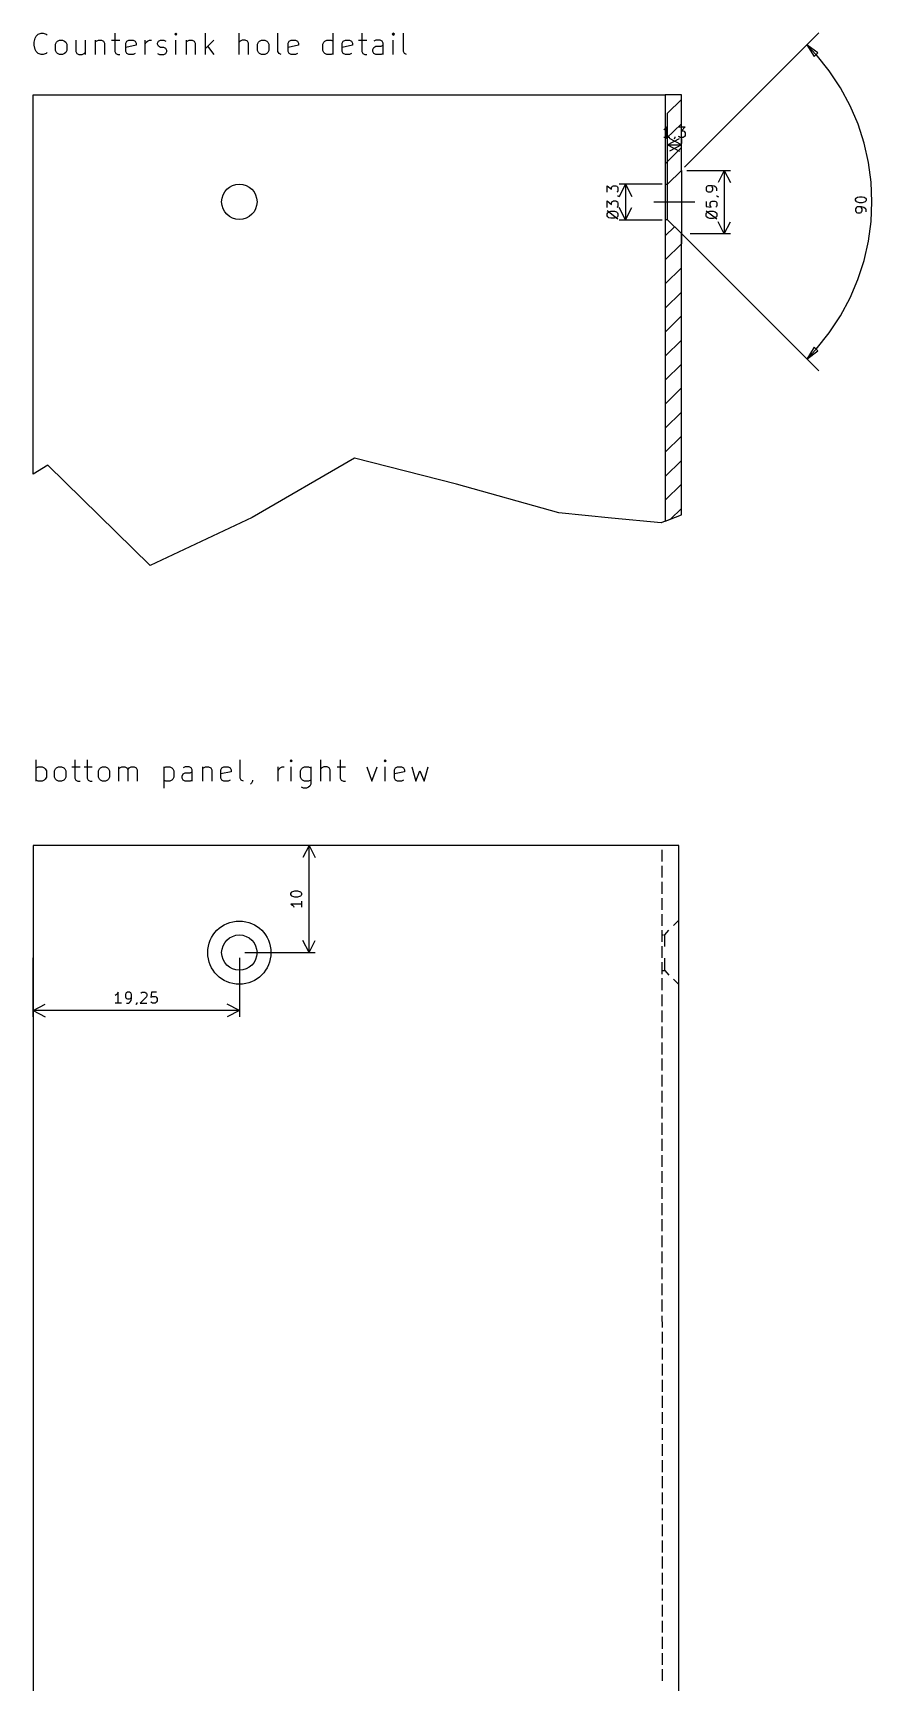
# Model space of a CAD drawing. Header units: millimetres. Extents: x 183 to 663, y -184 to 161.
# Drawn here: x 584.2 to 662.5, y -16.7 to 137.4 of the extents above; entities that cross this region are included whole.
import ezdxf

# ---------------------------------------------------------------- set-up
doc = ezdxf.new("R2010")
doc.units = ezdxf.units.MM
doc.layers.add('User.3', color=254, linetype='CONTINUOUS', true_color=0xb4dbd2)
doc.layers.add('User.4', color=57, linetype='CONTINUOUS', true_color=0x484848)

msp = doc.modelspace()

# ---------------------------------------------------------------- linework, layer by layer
at = {"layer": 'User.3', "linetype": 'CONTINUOUS'}
for p, q in [((584.534585, 137.079847), (584.725061, 137.270323)), ((584.725061, 137.270323), (585.010776, 137.365561)), ((585.010776, 137.365561), (585.201252, 137.365561)), ((585.201252, 137.365561), (585.486966, 137.270323)), ((585.486966, 137.270323), (585.582204, 137.175085)), ((591.867919, 137.365561), (591.867919, 135.651276)), ((597.582205, 137.365561), (597.486967, 137.270323)), ((597.486967, 137.270323), (597.582205, 137.175085)), ((597.677443, 137.270323), (597.582205, 137.365561)), ((597.582205, 137.365561), (597.582205, 137.175085)), ((597.582205, 137.175085), (597.677443, 137.270323)), ((600.34411, 135.365561), (600.34411, 137.365561)), ((603.486968, 135.365561), (603.486968, 137.365561)), ((607.106016, 135.651276), (607.106016, 137.365561)), ((612.248874, 135.365561), (612.248874, 137.365561)), ((614.915541, 137.365561), (614.915541, 135.651276)), ((617.867922, 137.365561), (617.772684, 137.270323)), ((617.772684, 137.270323), (617.867922, 137.175085)), ((617.96316, 137.270323), (617.867922, 137.365561)), ((617.867922, 137.365561), (617.867922, 137.175085)), ((617.867922, 137.175085), (617.96316, 137.270323)), ((618.820303, 135.651276), (618.820303, 137.365561)), ((645.034133, 124.829726), (657.57532, 137.370945)), ((584.344109, 136.508419), (584.439347, 136.889371)), ((584.344109, 136.222704), (584.344109, 136.508419)), ((584.439347, 135.841752), (584.344109, 136.222704)), ((584.439347, 136.889371), (584.534585, 137.079847)), ((584.534585, 135.651276), (584.439347, 135.841752)), ((584.725061, 135.4608), (584.534585, 135.651276)), ((586.344109, 136.317942), (586.439347, 136.508419)), ((586.344109, 135.746514), (586.344109, 136.317942)), ((586.439347, 135.556038), (586.344109, 135.746514)), ((586.439347, 136.508419), (586.534585, 136.603657)), ((586.534585, 136.603657), (586.725061, 136.698895)), ((586.725061, 136.698895), (587.010776, 136.698895)), ((587.010776, 136.698895), (587.201252, 136.603657)), ((587.201252, 136.603657), (587.29649, 136.508419)), ((587.29649, 136.508419), (587.391728, 136.317942)), ((587.391728, 135.746514), (587.29649, 135.556038)), ((587.391728, 136.317942), (587.391728, 135.746514)), ((588.248871, 136.698895), (588.248871, 135.651276)), ((588.248871, 135.651276), (588.344109, 135.4608)), ((589.106014, 136.698895), (589.106014, 135.365561)), ((590.058395, 136.698895), (590.058395, 135.365561)), ((590.058395, 136.508419), (590.153633, 136.603657)), ((590.153633, 136.603657), (590.344109, 136.698895)), ((590.344109, 136.698895), (590.629824, 136.698895)), ((590.629824, 136.698895), (590.8203, 136.603657)), ((590.8203, 136.603657), (590.915538, 136.41318)), ((590.915538, 136.41318), (590.915538, 135.365561)), ((591.582205, 136.698895), (592.344109, 136.698895)), ((591.867919, 135.651276), (591.963157, 135.4608)), ((592.915538, 136.41318), (593.010776, 136.603657)), ((592.915538, 135.651276), (592.915538, 136.41318)), ((593.867919, 136.222704), (592.915538, 136.032228)), ((593.010776, 135.4608), (592.915538, 135.651276)), ((593.010776, 136.603657), (593.201252, 136.698895)), ((593.201252, 136.698895), (593.582205, 136.698895)), ((593.582205, 136.698895), (593.772681, 136.603657)), ((593.772681, 136.603657), (593.867919, 136.41318)), ((593.867919, 136.41318), (593.867919, 136.222704)), ((594.725062, 135.365561), (594.725062, 136.698895)), ((594.725062, 136.317942), (594.8203, 136.508419)), ((594.8203, 136.508419), (594.915538, 136.603657)), ((594.915538, 136.603657), (595.106014, 136.698895)), ((595.106014, 136.698895), (595.296491, 136.698895)), ((595.867919, 136.41318), (595.963157, 136.603657)), ((595.867919, 136.317942), (595.867919, 136.41318)), ((595.963157, 136.127466), (595.867919, 136.317942)), ((595.963157, 136.603657), (596.153633, 136.698895)), ((596.153633, 136.032228), (595.963157, 136.127466)), ((596.153633, 136.698895), (596.439347, 136.698895)), ((596.439347, 136.032228), (596.153633, 136.032228)), ((596.439347, 136.698895), (596.629824, 136.603657)), ((596.629824, 135.93699), (596.439347, 136.032228)), ((596.725062, 135.746514), (596.629824, 135.93699)), ((596.629824, 135.4608), (596.725062, 135.651276)), ((596.725062, 135.651276), (596.725062, 135.746514)), ((597.582205, 135.365561), (597.582205, 136.698895)), ((598.534586, 136.698895), (598.534586, 135.365561)), ((598.534586, 136.508419), (598.629824, 136.603657)), ((598.629824, 136.603657), (598.8203, 136.698895)), ((598.8203, 136.698895), (599.106015, 136.698895)), ((599.106015, 136.698895), (599.296491, 136.603657)), ((599.296491, 136.603657), (599.391729, 136.41318)), ((599.391729, 136.41318), (599.391729, 135.365561)), ((601.106015, 136.698895), (600.34411, 135.93699)), ((600.534586, 136.127466), (601.106015, 135.365561)), ((603.582206, 136.603657), (603.486968, 136.508419)), ((603.772682, 136.698895), (603.582206, 136.603657)), ((604.058397, 136.698895), (603.772682, 136.698895)), ((604.248873, 136.603657), (604.058397, 136.698895)), ((604.344111, 136.41318), (604.248873, 136.603657)), ((604.344111, 135.365561), (604.344111, 136.41318)), ((605.201254, 136.317942), (605.296492, 136.508419)), ((605.201254, 135.746514), (605.201254, 136.317942)), ((605.296492, 135.556038), (605.201254, 135.746514)), ((605.296492, 136.508419), (605.39173, 136.603657)), ((605.39173, 136.603657), (605.582206, 136.698895)), ((605.582206, 136.698895), (605.867921, 136.698895)), ((605.867921, 136.698895), (606.058397, 136.603657)), ((606.058397, 136.603657), (606.153635, 136.508419)), ((606.153635, 136.508419), (606.248873, 136.317942)), ((606.248873, 135.746514), (606.153635, 135.556038)), ((606.248873, 136.317942), (606.248873, 135.746514)), ((607.201254, 135.4608), (607.106016, 135.651276)), ((608.058397, 136.41318), (608.153635, 136.603657)), ((608.058397, 135.651276), (608.058397, 136.41318)), ((609.010778, 136.222704), (608.058397, 136.032228)), ((608.153635, 135.4608), (608.058397, 135.651276)), ((608.153635, 136.603657), (608.344111, 136.698895)), ((608.344111, 136.698895), (608.725064, 136.698895)), ((608.725064, 136.698895), (608.91554, 136.603657)), ((608.91554, 136.603657), (609.010778, 136.41318)), ((609.010778, 136.41318), (609.010778, 136.222704)), ((611.296493, 136.317942), (611.391731, 136.508419)), ((611.296493, 135.746514), (611.296493, 136.317942)), ((611.391731, 135.556038), (611.296493, 135.746514)), ((611.391731, 136.508419), (611.486969, 136.603657)), ((611.486969, 136.603657), (611.677445, 136.698895)), ((611.677445, 136.698895), (612.058398, 136.698895)), ((612.058398, 136.698895), (612.248874, 136.603657)), ((613.106017, 136.41318), (613.201255, 136.603657)), ((613.106017, 135.651276), (613.106017, 136.41318)), ((614.058398, 136.222704), (613.106017, 136.032228)), ((613.201255, 135.4608), (613.106017, 135.651276)), ((613.201255, 136.603657), (613.391731, 136.698895)), ((613.391731, 136.698895), (613.772684, 136.698895)), ((613.772684, 136.698895), (613.96316, 136.603657)), ((613.96316, 136.603657), (614.058398, 136.41318)), ((614.058398, 136.41318), (614.058398, 136.222704)), ((614.629827, 136.698895), (615.391731, 136.698895)), ((614.915541, 135.651276), (615.010779, 135.4608)), ((615.96316, 135.841752), (616.058398, 136.032228)), ((615.96316, 135.651276), (615.96316, 135.841752)), ((616.058398, 135.4608), (615.96316, 135.651276)), ((616.248874, 136.698895), (616.058398, 136.603657)), ((616.058398, 136.032228), (616.248874, 136.127466)), ((616.629827, 136.698895), (616.248874, 136.698895)), ((616.248874, 136.127466), (616.725065, 136.127466)), ((616.820303, 136.603657), (616.629827, 136.698895)), ((616.725065, 136.127466), (616.915541, 136.222704)), ((616.915541, 136.41318), (616.820303, 136.603657)), ((616.915541, 135.365561), (616.915541, 136.41318)), ((617.867922, 135.365561), (617.867922, 136.698895)), ((618.915541, 135.4608), (618.820303, 135.651276)), ((656.464108, 136.259699), (657.130821, 135.180201)), ((657.321338, 135.338956), (656.464108, 136.259699)), ((657.480106, 135.529449), (656.464108, 136.259699)), ((585.010776, 135.365561), (584.725061, 135.4608)), ((585.201252, 135.365561), (585.010776, 135.365561)), ((585.486966, 135.4608), (585.201252, 135.365561)), ((585.582204, 135.556038), (585.486966, 135.4608)), ((586.534585, 135.4608), (586.439347, 135.556038)), ((586.725061, 135.365561), (586.534585, 135.4608)), ((587.010776, 135.365561), (586.725061, 135.365561)), ((587.201252, 135.4608), (587.010776, 135.365561)), ((587.29649, 135.556038), (587.201252, 135.4608)), ((588.344109, 135.4608), (588.534585, 135.365561)), ((588.534585, 135.365561), (588.8203, 135.365561)), ((588.8203, 135.365561), (589.010776, 135.4608)), ((589.010776, 135.4608), (589.106014, 135.556038)), ((591.963157, 135.4608), (592.153633, 135.365561)), ((592.153633, 135.365561), (592.344109, 135.365561)), ((593.201252, 135.365561), (593.010776, 135.4608)), ((593.582205, 135.365561), (593.201252, 135.365561)), ((593.772681, 135.4608), (593.582205, 135.365561)), ((595.867919, 135.4608), (596.058395, 135.365561)), ((596.058395, 135.365561), (596.439347, 135.365561)), ((596.439347, 135.365561), (596.629824, 135.4608)), ((605.39173, 135.4608), (605.296492, 135.556038)), ((605.582206, 135.365561), (605.39173, 135.4608)), ((605.867921, 135.365561), (605.582206, 135.365561)), ((606.058397, 135.4608), (605.867921, 135.365561)), ((606.153635, 135.556038), (606.058397, 135.4608)), ((607.39173, 135.365561), (607.201254, 135.4608)), ((608.344111, 135.365561), (608.153635, 135.4608)), ((608.725064, 135.365561), (608.344111, 135.365561)), ((608.91554, 135.4608), (608.725064, 135.365561)), ((611.486969, 135.4608), (611.391731, 135.556038)), ((611.677445, 135.365561), (611.486969, 135.4608)), ((612.058398, 135.365561), (611.677445, 135.365561)), ((612.248874, 135.4608), (612.058398, 135.365561)), ((613.391731, 135.365561), (613.201255, 135.4608)), ((613.772684, 135.365561), (613.391731, 135.365561)), ((613.96316, 135.4608), (613.772684, 135.365561)), ((615.010779, 135.4608), (615.201255, 135.365561)), ((615.201255, 135.365561), (615.391731, 135.365561)), ((616.248874, 135.365561), (616.058398, 135.4608)), ((616.725065, 135.365561), (616.248874, 135.365561)), ((616.915541, 135.4608), (616.725065, 135.365561)), ((619.106017, 135.365561), (618.915541, 135.4608)), ((657.130821, 135.180201), (657.480106, 135.529449)), ((657.311677, 135.364674), (657.321338, 135.338956)), ((658.534634, 133.847487), (657.311677, 135.364674)), ((659.594487, 132.249136), (658.534634, 133.847487)), ((584.25, 131.592456), (638.23963, 131.592456)), ((584.25, 96.190703), (584.25, 131.592456)), ((638.23963, 131.592456), (643.224387, 131.592456)), ((643.225485, 131.59237), (643.225485, 123.24212)), ((644.749451, 131.59237), (643.225485, 131.59237)), ((643.446636, 129.873338), (644.748348, 131.147964)), ((644.749451, 124.543872), (644.749451, 131.59237)), ((660.49124, 130.581218), (659.594487, 132.249136)), ((643.446636, 123.242229), (643.446636, 129.873338)), ((661.224893, 128.855332), (660.49124, 130.581218)), ((643.19273, 128.382302), (643.097492, 128.334683)), ((643.287968, 128.47754), (643.19273, 128.382302)), ((643.383206, 128.620397), (643.287968, 128.47754)), ((643.333939, 127.508746), (644.748348, 128.893713)), ((643.383206, 127.620397), (643.383206, 128.620397)), ((644.478444, 128.620397), (645.097491, 128.620397)), ((644.748348, 124.95672), (644.748348, 128.893713)), ((645.097491, 128.620397), (644.764158, 128.239445)), ((644.764158, 128.239445), (644.907015, 128.239445)), ((644.907015, 128.239445), (645.002253, 128.191826)), ((645.002253, 128.191826), (645.049872, 128.144207)), ((645.049872, 128.144207), (645.097491, 128.048969)), ((645.097491, 128.048969), (645.097491, 127.810874)), ((661.795448, 127.083077), (661.224893, 128.855332)), ((643.66892, 127.620397), (643.097492, 127.620397)), ((643.225485, 125.147119), (644.749451, 126.671122)), ((643.446636, 126.925217), (644.57314, 127.511638)), ((643.446636, 127.057784), (643.446636, 127.511637)), ((643.446636, 126.925217), (644.748348, 126.925217)), ((643.446636, 126.925217), (644.57314, 126.338796)), ((644.748348, 126.925217), (643.621844, 127.511638)), ((644.748348, 126.925217), (643.621844, 126.338796)), ((644.097492, 127.525159), (644.049873, 127.47754)), ((644.145111, 127.620397), (644.097492, 127.525159)), ((644.145111, 127.668017), (644.145111, 127.620397)), ((644.526063, 127.668017), (644.478444, 127.715636)), ((644.621301, 127.620397), (644.526063, 127.668017)), ((644.907015, 127.620397), (644.621301, 127.620397)), ((644.748348, 127.511637), (644.748348, 127.057784)), ((645.002253, 127.668017), (644.907015, 127.620397)), ((645.049872, 127.715636), (645.002253, 127.668017)), ((645.097491, 127.810874), (645.049872, 127.715636)), ((662.202908, 125.276051), (661.795448, 127.083077)), ((662.447273, 123.445852), (662.202908, 125.276051)), ((643.447736, 123.24212), (644.749451, 124.543872)), ((644.748348, 124.543978), (644.748348, 117.685991)), ((645.248348, 124.543978), (649.33642, 124.543978)), ((648.75, 124.543978), (648.163579, 123.417474)), ((648.75, 124.543978), (648.75, 118.625)), ((648.75, 124.543978), (649.336421, 123.417474)), ((662.528546, 121.60408), (662.447273, 123.445852)), ((637.829819, 122.495937), (637.829819, 123.114984)), ((637.829819, 123.114984), (638.210771, 122.781651)), ((638.210771, 122.924508), (638.25839, 123.019746)), ((638.210771, 122.781651), (638.210771, 122.924508)), ((638.25839, 123.019746), (638.306009, 123.067365)), ((638.306009, 123.067365), (638.401247, 123.114984)), ((638.401247, 123.114984), (638.639342, 123.114984)), ((638.639342, 123.114984), (638.73458, 123.067365)), ((638.73458, 123.067365), (638.7822, 123.019746)), ((638.7822, 122.543556), (638.73458, 122.495937)), ((638.7822, 123.019746), (638.829819, 122.924508)), ((638.829819, 122.638794), (638.7822, 122.543556)), ((638.7822, 122.162604), (638.829819, 122.162604)), ((638.829819, 122.924508), (638.829819, 122.638794)), ((638.829819, 122.162604), (638.925057, 122.114985)), ((638.925057, 122.114985), (638.972676, 122.067366)), ((639.525, 123.24212), (638.938579, 122.115616)), ((642.947736, 123.24212), (638.93858, 123.24212)), ((639.525, 123.24212), (639.525, 119.940231)), ((639.525, 123.24212), (640.111421, 122.115616)), ((643.224387, 123.242229), (643.224387, 119.940231)), ((643.224387, 123.242229), (643.225485, 123.24212)), ((643.225485, 123.24212), (643.446636, 123.24212)), ((643.446636, 119.940231), (643.446636, 123.24212)), ((647.102438, 123.01306), (647.054819, 122.917822)), ((647.054819, 122.917822), (647.054819, 122.727346)), ((647.054819, 122.727346), (647.102438, 122.632108)), ((647.150057, 123.060679), (647.102438, 123.01306)), ((647.102438, 122.632108), (647.150057, 122.584489)), ((647.245295, 123.108298), (647.150057, 123.060679)), ((647.150057, 122.584489), (647.245295, 122.53687)), ((647.626247, 123.108298), (647.245295, 123.108298)), ((647.245295, 122.53687), (647.48339, 122.53687)), ((647.578628, 123.060679), (647.48339, 123.108298)), ((647.48339, 122.53687), (647.578628, 122.584489)), ((647.626247, 123.01306), (647.578628, 123.060679)), ((647.578628, 122.584489), (647.626247, 122.632108)), ((647.816723, 123.060679), (647.626247, 123.108298)), ((647.673866, 122.917822), (647.626247, 123.01306)), ((647.626247, 122.632108), (647.673866, 122.727346)), ((647.673866, 122.727346), (647.673866, 122.917822)), ((647.95958, 122.965441), (647.816723, 123.060679)), ((648.0072, 122.917822), (647.95958, 122.965441)), ((648.054819, 122.822584), (648.0072, 122.917822)), ((648.0072, 122.155918), (648.054819, 122.155918)), ((648.054819, 122.632108), (648.054819, 122.822584)), ((648.054819, 122.155918), (648.150057, 122.108299)), ((648.150057, 122.108299), (648.197676, 122.06068)), ((660.994819, 121.849874), (661.042438, 121.945112)), ((660.994819, 121.754636), (660.994819, 121.849874)), ((661.042438, 121.659398), (660.994819, 121.754636)), ((661.042438, 121.945112), (661.090057, 121.992731)), ((661.090057, 121.992731), (661.185295, 122.04035)), ((661.185295, 122.04035), (661.375771, 122.087969)), ((661.375771, 122.087969), (661.613866, 122.087969)), ((661.613866, 122.087969), (661.804342, 122.04035)), ((661.804342, 122.04035), (661.89958, 121.992731)), ((661.89958, 121.992731), (661.9472, 121.945112)), ((661.9472, 121.945112), (661.994819, 121.849874)), ((661.994819, 121.754636), (661.9472, 121.659398)), ((661.994819, 121.849874), (661.994819, 121.754636)), ((637.829819, 121.067366), (637.829819, 121.686413)), ((637.829819, 121.686413), (638.210771, 121.35308)), ((637.829819, 120.781651), (638.829819, 120.019747)), ((637.829819, 120.495937), (637.877438, 120.591175)), ((637.829819, 120.305461), (637.829819, 120.495937)), ((637.877438, 120.210223), (637.829819, 120.305461)), ((637.877438, 120.591175), (637.972676, 120.686413)), ((637.972676, 120.114985), (637.877438, 120.210223)), ((637.972676, 120.686413), (638.163152, 120.734032)), ((638.163152, 120.734032), (638.496485, 120.734032)), ((638.210771, 121.495937), (638.25839, 121.591175)), ((638.210771, 121.35308), (638.210771, 121.495937)), ((638.25839, 121.591175), (638.306009, 121.638794)), ((638.306009, 121.638794), (638.401247, 121.686413)), ((638.401247, 121.686413), (638.639342, 121.686413)), ((638.496485, 120.734032), (638.686961, 120.686413)), ((638.639342, 121.686413), (638.73458, 121.638794)), ((638.686961, 120.686413), (638.7822, 120.591175)), ((638.7822, 120.210223), (638.686961, 120.114985)), ((638.73458, 121.638794), (638.7822, 121.591175)), ((638.7822, 121.114985), (638.73458, 121.067366)), ((638.7822, 121.591175), (638.829819, 121.495937)), ((638.829819, 121.210223), (638.7822, 121.114985)), ((638.7822, 120.591175), (638.829819, 120.495937)), ((638.829819, 120.305461), (638.7822, 120.210223)), ((638.829819, 121.495937), (638.829819, 121.210223)), ((638.829819, 120.495937), (638.829819, 120.305461)), ((639.525, 119.940231), (638.938579, 121.066735)), ((639.525, 119.940231), (640.111421, 121.066735)), ((642.177735, 121.591122), (643.447736, 121.591122)), ((643.447736, 121.591122), (644.749451, 121.591122)), ((644.749451, 121.591122), (645.98772, 121.591122)), ((647.054819, 121.632108), (647.054819, 121.155918)), ((647.054819, 121.155918), (647.531009, 121.108299)), ((647.054819, 120.774965), (648.054819, 120.013061)), ((647.054819, 120.489251), (647.102438, 120.584489)), ((647.054819, 120.298775), (647.054819, 120.489251)), ((647.102438, 120.203537), (647.054819, 120.298775)), ((647.102438, 120.584489), (647.197676, 120.679727)), ((647.197676, 120.108299), (647.102438, 120.203537)), ((647.197676, 120.679727), (647.388152, 120.727346)), ((647.388152, 120.727346), (647.721485, 120.727346)), ((647.435771, 121.489251), (647.48339, 121.584489)), ((647.435771, 121.251156), (647.435771, 121.489251)), ((647.48339, 121.155918), (647.435771, 121.251156)), ((647.48339, 121.584489), (647.531009, 121.632108)), ((647.531009, 121.108299), (647.48339, 121.155918)), ((647.531009, 121.632108), (647.626247, 121.679727)), ((647.626247, 121.679727), (647.864342, 121.679727)), ((647.721485, 120.727346), (647.911961, 120.679727)), ((647.864342, 121.679727), (647.95958, 121.632108)), ((647.911961, 120.679727), (648.0072, 120.584489)), ((648.0072, 120.203537), (647.911961, 120.108299)), ((647.95958, 121.632108), (648.0072, 121.584489)), ((648.0072, 121.155918), (647.95958, 121.108299)), ((648.0072, 121.584489), (648.054819, 121.489251)), ((648.054819, 121.251156), (648.0072, 121.155918)), ((648.0072, 120.584489), (648.054819, 120.489251)), ((648.054819, 120.298775), (648.0072, 120.203537)), ((648.054819, 121.489251), (648.054819, 121.251156)), ((648.054819, 120.489251), (648.054819, 120.298775)), ((661.042438, 121.04035), (660.994819, 120.945112)), ((660.994819, 120.945112), (660.994819, 120.754636)), ((660.994819, 120.754636), (661.042438, 120.659398)), ((661.090057, 121.611779), (661.042438, 121.659398)), ((661.090057, 121.087969), (661.042438, 121.04035)), ((661.042438, 120.659398), (661.090057, 120.611779)), ((661.185295, 121.56416), (661.090057, 121.611779)), ((661.185295, 121.135588), (661.090057, 121.087969)), ((661.090057, 120.611779), (661.185295, 120.56416)), ((661.375771, 121.516541), (661.185295, 121.56416)), ((661.566247, 121.135588), (661.185295, 121.135588)), ((661.185295, 120.56416), (661.42339, 120.56416)), ((661.613866, 121.516541), (661.375771, 121.516541)), ((661.518628, 121.087969), (661.42339, 121.135588)), ((661.42339, 120.56416), (661.518628, 120.611779)), ((661.566247, 121.04035), (661.518628, 121.087969)), ((661.518628, 120.611779), (661.566247, 120.659398)), ((661.756723, 121.087969), (661.566247, 121.135588)), ((661.613866, 120.945112), (661.566247, 121.04035)), ((661.566247, 120.659398), (661.613866, 120.754636)), ((661.804342, 121.56416), (661.613866, 121.516541)), ((661.613866, 120.754636), (661.613866, 120.945112)), ((661.89958, 120.992731), (661.756723, 121.087969)), ((661.89958, 121.611779), (661.804342, 121.56416)), ((661.9472, 121.659398), (661.89958, 121.611779)), ((661.9472, 120.945112), (661.89958, 120.992731)), ((661.994819, 120.849874), (661.9472, 120.945112)), ((661.994819, 120.659398), (661.994819, 120.849874)), ((662.446728, 119.762331), (662.528546, 121.60408)), ((638.163152, 120.067366), (637.972676, 120.114985)), ((638.496485, 120.067366), (638.163152, 120.067366)), ((638.686961, 120.114985), (638.496485, 120.067366)), ((638.93858, 119.940231), (642.946636, 119.940231)), ((643.224387, 119.940231), (643.224387, 91.778049)), ((643.446636, 119.940231), (643.224387, 119.940231)), ((643.224387, 118.416243), (644.113385, 119.273488)), ((643.446636, 119.940231), (644.113385, 119.273488)), ((644.748348, 118.638484), (643.446636, 119.940231)), ((644.748348, 92.381294), (644.748348, 118.638484)), ((644.748385, 118.638484), (657.57532, 105.811516)), ((647.388152, 120.06068), (647.197676, 120.108299)), ((647.721485, 120.06068), (647.388152, 120.06068)), ((647.911961, 120.108299), (647.721485, 120.06068)), ((648.75, 118.625), (648.163579, 119.751504)), ((648.75, 118.625), (649.336421, 119.751504)), ((662.201821, 117.932204), (662.446728, 119.762331)), ((643.224387, 116.193741), (644.748348, 117.685991)), ((649.33642, 118.625), (645.55, 118.625)), ((661.793826, 116.125299), (662.201821, 117.932204)), ((661.222746, 114.353213), (661.793826, 116.125299)), ((643.224387, 113.939501), (644.748348, 115.431741)), ((660.488582, 112.627545), (661.222746, 114.353213)), ((643.224387, 111.685251), (644.748348, 113.177501)), ((659.591335, 110.959892), (660.488582, 112.627545)), ((643.224387, 109.431011), (644.748348, 110.955001)), ((658.531008, 109.361854), (659.591335, 110.959892)), ((643.224387, 107.208511), (644.748348, 108.700761)), ((657.130821, 108.034007), (656.464108, 106.922762)), ((657.480106, 107.684762), (657.130821, 108.034007)), ((657.307603, 107.845029), (658.531008, 109.361854)), ((643.224387, 104.954271), (644.748348, 106.446511)), ((657.321338, 107.843515), (656.464108, 106.922762)), ((656.464108, 106.922762), (657.480106, 107.684762)), ((657.321338, 107.843515), (657.307603, 107.845029)), ((643.224387, 102.700021), (644.748348, 104.224019)), ((643.224387, 100.477529), (644.748348, 101.969771)), ((643.224387, 98.223281), (644.748348, 99.715531)), ((614.236683, 97.683532), (604.711704, 92.127294)), ((623.761662, 95.238789), (614.236683, 97.683532)), ((643.224387, 95.969041), (644.748348, 97.461281)), ((585.630413, 97.01638), (584.249522, 96.190159)), ((595.186725, 87.650552), (585.630413, 97.01638)), ((633.318374, 92.571797), (623.761662, 95.238789)), ((643.224387, 93.746539), (644.748348, 95.238789)), ((638.23963, 92.063796), (633.318374, 92.571797)), ((643.732351, 91.96855), (644.748348, 92.984539)), ((604.711704, 92.127294), (595.186725, 87.650552)), ((642.843353, 91.619294), (638.23963, 92.063796)), ((643.224387, 91.778049), (642.843353, 91.619294)), ((643.224387, 91.778049), (644.748348, 92.381294)), ((643.224387, 91.778049), (643.732351, 91.96855)), ((584.539347, 67.515561), (584.539347, 69.515561)), ((588.158395, 69.515561), (588.158395, 67.801276)), ((589.301252, 69.515561), (589.301252, 67.801276)), ((603.586968, 67.801276), (603.586968, 69.515561)), ((608.348873, 69.515561), (608.253635, 69.420323)), ((608.253635, 69.420323), (608.348873, 69.325085)), ((608.444111, 69.420323), (608.348873, 69.515561)), ((608.348873, 69.515561), (608.348873, 69.325085)), ((608.348873, 69.325085), (608.444111, 69.420323)), ((611.110778, 67.515561), (611.110778, 69.515561)), ((612.920302, 69.515561), (612.920302, 67.801276)), ((617.110779, 69.515561), (617.015541, 69.420323)), ((617.015541, 69.420323), (617.110779, 69.325085)), ((617.206017, 69.420323), (617.110779, 69.515561)), ((617.110779, 69.515561), (617.110779, 69.325085)), ((617.110779, 69.325085), (617.206017, 69.420323)), ((584.539347, 68.753657), (584.729823, 68.848895)), ((584.729823, 68.848895), (585.110776, 68.848895)), ((585.110776, 68.848895), (585.301252, 68.753657)), ((585.301252, 68.753657), (585.39649, 68.658419)), ((585.39649, 68.658419), (585.491728, 68.467942)), ((585.491728, 67.896514), (585.39649, 67.706038)), ((585.491728, 68.467942), (585.491728, 67.896514)), ((586.253633, 68.467942), (586.348871, 68.658419)), ((586.253633, 67.896514), (586.253633, 68.467942)), ((586.348871, 67.706038), (586.253633, 67.896514)), ((586.348871, 68.658419), (586.444109, 68.753657)), ((586.444109, 68.753657), (586.634585, 68.848895)), ((586.634585, 68.848895), (586.9203, 68.848895)), ((586.9203, 68.848895), (587.110776, 68.753657)), ((587.110776, 68.753657), (587.206014, 68.658419)), ((587.206014, 68.658419), (587.301252, 68.467942)), ((587.301252, 67.896514), (587.206014, 67.706038)), ((587.301252, 68.467942), (587.301252, 67.896514)), ((587.872681, 68.848895), (588.634585, 68.848895)), ((588.158395, 67.801276), (588.253633, 67.6108)), ((589.015538, 68.848895), (589.777442, 68.848895)), ((589.301252, 67.801276), (589.39649, 67.6108)), ((590.348871, 68.467942), (590.444109, 68.658419)), ((590.348871, 67.896514), (590.348871, 68.467942)), ((590.444109, 67.706038), (590.348871, 67.896514)), ((590.444109, 68.658419), (590.539347, 68.753657)), ((590.539347, 68.753657), (590.729823, 68.848895)), ((590.729823, 68.848895), (591.015538, 68.848895)), ((591.015538, 68.848895), (591.206014, 68.753657)), ((591.206014, 68.753657), (591.301252, 68.658419)), ((591.301252, 68.658419), (591.39649, 68.467942)), ((591.39649, 67.896514), (591.301252, 67.706038)), ((591.39649, 68.467942), (591.39649, 67.896514)), ((592.253633, 67.515561), (592.253633, 68.848895)), ((592.253633, 68.658419), (592.348871, 68.753657)), ((592.348871, 68.753657), (592.539347, 68.848895)), ((592.539347, 68.848895), (592.825062, 68.848895)), ((592.825062, 68.848895), (593.015538, 68.753657)), ((593.015538, 68.753657), (593.110776, 68.56318)), ((593.110776, 68.56318), (593.206014, 68.753657)), ((593.110776, 68.56318), (593.110776, 67.515561)), ((593.206014, 68.753657), (593.39649, 68.848895)), ((593.39649, 68.848895), (593.682204, 68.848895)), ((593.682204, 68.848895), (593.872681, 68.753657)), ((593.872681, 68.753657), (593.967919, 68.56318)), ((593.967919, 68.56318), (593.967919, 67.515561)), ((596.44411, 68.848895), (596.44411, 66.848895)), ((596.44411, 68.753657), (596.634586, 68.848895)), ((596.634586, 68.848895), (597.015539, 68.848895)), ((597.015539, 68.848895), (597.206015, 68.753657)), ((597.206015, 68.753657), (597.301253, 68.658419)), ((597.301253, 68.658419), (597.396491, 68.467942)), ((597.396491, 67.896514), (597.301253, 67.706038)), ((597.396491, 68.467942), (597.396491, 67.896514)), ((598.158396, 67.991752), (598.253634, 68.182228)), ((598.158396, 67.801276), (598.158396, 67.991752)), ((598.253634, 67.6108), (598.158396, 67.801276)), ((598.44411, 68.848895), (598.253634, 68.753657)), ((598.253634, 68.182228), (598.44411, 68.277466)), ((598.825063, 68.848895), (598.44411, 68.848895)), ((598.44411, 68.277466), (598.920301, 68.277466)), ((599.015539, 68.753657), (598.825063, 68.848895)), ((598.920301, 68.277466), (599.110777, 68.372704)), ((599.110777, 68.56318), (599.015539, 68.753657)), ((599.110777, 67.515561), (599.110777, 68.56318)), ((600.063158, 68.848895), (600.063158, 67.515561)), ((600.063158, 68.658419), (600.158396, 68.753657)), ((600.158396, 68.753657), (600.348872, 68.848895)), ((600.348872, 68.848895), (600.634587, 68.848895)), ((600.634587, 68.848895), (600.825063, 68.753657)), ((600.825063, 68.753657), (600.920301, 68.56318)), ((600.920301, 68.56318), (600.920301, 67.515561)), ((601.777444, 68.56318), (601.872682, 68.753657)), ((601.777444, 67.801276), (601.777444, 68.56318)), ((602.729825, 68.372704), (601.777444, 68.182228)), ((601.872682, 67.6108), (601.777444, 67.801276)), ((601.872682, 68.753657), (602.063158, 68.848895)), ((602.063158, 68.848895), (602.444111, 68.848895)), ((602.444111, 68.848895), (602.634587, 68.753657)), ((602.634587, 68.753657), (602.729825, 68.56318)), ((602.729825, 68.56318), (602.729825, 68.372704)), ((603.682206, 67.6108), (603.586968, 67.801276)), ((607.110778, 67.515561), (607.110778, 68.848895)), ((607.110778, 68.467942), (607.206016, 68.658419)), ((607.206016, 68.658419), (607.301254, 68.753657)), ((607.301254, 68.753657), (607.49173, 68.848895)), ((607.49173, 68.848895), (607.682207, 68.848895)), ((608.348873, 67.515561), (608.348873, 68.848895)), ((609.206016, 68.467942), (609.301254, 68.658419)), ((609.206016, 67.896514), (609.206016, 68.467942)), ((609.301254, 67.706038), (609.206016, 67.896514)), ((609.301254, 68.658419), (609.396492, 68.753657)), ((609.396492, 68.753657), (609.586968, 68.848895)), ((609.586968, 68.848895), (609.967921, 68.848895)), ((609.967921, 68.848895), (610.158397, 68.753657)), ((610.158397, 68.848895), (610.158397, 67.229847)), ((611.206016, 68.753657), (611.110778, 68.658419)), ((611.396492, 68.848895), (611.206016, 68.753657)), ((611.682207, 68.848895), (611.396492, 68.848895)), ((611.872683, 68.753657), (611.682207, 68.848895)), ((611.967921, 68.56318), (611.872683, 68.753657)), ((611.967921, 67.515561), (611.967921, 68.56318)), ((612.634588, 68.848895), (613.396492, 68.848895)), ((612.920302, 67.801276), (613.01554, 67.6108)), ((615.396493, 68.848895), (615.872683, 67.515561)), ((615.872683, 67.515561), (616.348874, 68.848895)), ((617.110779, 67.515561), (617.110779, 68.848895)), ((617.967922, 68.56318), (618.06316, 68.753657)), ((617.967922, 67.801276), (617.967922, 68.56318)), ((618.920303, 68.372704), (617.967922, 68.182228)), ((618.06316, 67.6108), (617.967922, 67.801276)), ((618.06316, 68.753657), (618.253636, 68.848895)), ((618.253636, 68.848895), (618.634589, 68.848895)), ((618.634589, 68.848895), (618.825065, 68.753657)), ((618.825065, 68.753657), (618.920303, 68.56318)), ((618.920303, 68.56318), (618.920303, 68.372704)), ((619.58697, 68.848895), (619.967922, 67.515561)), ((619.967922, 67.515561), (620.348875, 68.467942)), ((620.348875, 68.467942), (620.729827, 67.515561)), ((620.729827, 67.515561), (621.110779, 68.848895)), ((584.729823, 67.515561), (584.539347, 67.6108)), ((585.110776, 67.515561), (584.729823, 67.515561)), ((585.301252, 67.6108), (585.110776, 67.515561)), ((585.39649, 67.706038), (585.301252, 67.6108)), ((586.444109, 67.6108), (586.348871, 67.706038)), ((586.634585, 67.515561), (586.444109, 67.6108)), ((586.9203, 67.515561), (586.634585, 67.515561)), ((587.110776, 67.6108), (586.9203, 67.515561)), ((587.206014, 67.706038), (587.110776, 67.6108)), ((588.253633, 67.6108), (588.444109, 67.515561)), ((588.444109, 67.515561), (588.634585, 67.515561)), ((589.39649, 67.6108), (589.586966, 67.515561)), ((589.586966, 67.515561), (589.777442, 67.515561)), ((590.539347, 67.6108), (590.444109, 67.706038)), ((590.729823, 67.515561), (590.539347, 67.6108)), ((591.015538, 67.515561), (590.729823, 67.515561)), ((591.206014, 67.6108), (591.015538, 67.515561)), ((591.301252, 67.706038), (591.206014, 67.6108)), ((596.634586, 67.515561), (596.44411, 67.6108)), ((597.015539, 67.515561), (596.634586, 67.515561)), ((597.206015, 67.6108), (597.015539, 67.515561)), ((597.301253, 67.706038), (597.206015, 67.6108)), ((598.44411, 67.515561), (598.253634, 67.6108)), ((598.920301, 67.515561), (598.44411, 67.515561)), ((599.110777, 67.6108), (598.920301, 67.515561)), ((602.063158, 67.515561), (601.872682, 67.6108)), ((602.444111, 67.515561), (602.063158, 67.515561)), ((602.634587, 67.6108), (602.444111, 67.515561)), ((603.872682, 67.515561), (603.682206, 67.6108)), ((604.634587, 67.325085), (604.539349, 67.229847)), ((604.729825, 67.515561), (604.634587, 67.325085)), ((604.729825, 67.6108), (604.729825, 67.515561)), ((609.396492, 67.6108), (609.301254, 67.706038)), ((609.49173, 66.848895), (609.301254, 66.944133)), ((609.586968, 67.515561), (609.396492, 67.6108)), ((609.777444, 66.848895), (609.49173, 66.848895)), ((609.967921, 67.515561), (609.586968, 67.515561)), ((609.967921, 66.944133), (609.777444, 66.848895)), ((610.158397, 67.6108), (609.967921, 67.515561)), ((610.063159, 67.039371), (609.967921, 66.944133)), ((610.158397, 67.229847), (610.063159, 67.039371)), ((613.01554, 67.6108), (613.206016, 67.515561)), ((613.206016, 67.515561), (613.396492, 67.515561)), ((618.253636, 67.515561), (618.06316, 67.6108)), ((618.634589, 67.515561), (618.253636, 67.515561)), ((618.825065, 67.6108), (618.634589, 67.515561)), ((584.25, 61.5), (584.25, -178.5)), ((644.5, 61.5), (584.25, 61.5)), ((610.58642, 61.5), (604, 61.5)), ((610, 61.5), (609.413579, 60.373496)), ((610, 51.5), (610, 61.5)), ((610, 61.5), (610.586421, 60.373496)), ((642.960498, 61.499997), (642.960498, 61.5)), ((642.960745, 59.999997), (642.960564, 61.099997)), ((644.5, -178.5), (644.5, 61.5)), ((642.960992, 58.499997), (642.960811, 59.599997)), ((608.304819, 57.023809), (608.352438, 57.119047)), ((608.304819, 56.928571), (608.304819, 57.023809)), ((608.352438, 57.119047), (608.400057, 57.166666)), ((608.400057, 57.166666), (608.495295, 57.214285)), ((608.495295, 57.214285), (608.685771, 57.261904)), ((608.685771, 57.261904), (608.923866, 57.261904)), ((608.923866, 57.261904), (609.114342, 57.214285)), ((609.114342, 57.214285), (609.20958, 57.166666)), ((609.20958, 57.166666), (609.2572, 57.119047)), ((609.2572, 57.119047), (609.304819, 57.023809)), ((609.304819, 57.023809), (609.304819, 56.928571)), ((642.961239, 56.999997), (642.961058, 58.099997)), ((608.352438, 56.833333), (608.304819, 56.928571)), ((609.304819, 56.023809), (608.304819, 56.023809)), ((608.304819, 56.023809), (608.447676, 55.928571)), ((608.400057, 56.785714), (608.352438, 56.833333)), ((608.495295, 56.738095), (608.400057, 56.785714)), ((608.447676, 55.928571), (608.542914, 55.833333)), ((608.685771, 56.690476), (608.495295, 56.738095)), ((608.542914, 55.833333), (608.590533, 55.738095)), ((608.923866, 56.690476), (608.685771, 56.690476)), ((609.114342, 56.738095), (608.923866, 56.690476)), ((609.20958, 56.785714), (609.114342, 56.738095)), ((609.2572, 56.833333), (609.20958, 56.785714)), ((609.304819, 56.928571), (609.2572, 56.833333)), ((609.304819, 56.309523), (609.304819, 55.738095)), ((642.961486, 55.499997), (642.961304, 56.599997)), ((642.961732, 53.999997), (642.961551, 55.099997)), ((644.015422, 54.03671), (644.459921, 54.481209)), ((610, 51.5), (609.413579, 52.626504)), ((610, 51.5), (610.586421, 52.626504)), ((642.961979, 52.499997), (642.961798, 53.599997)), ((642.999423, 53.147711), (643.062923, 53.147711)), ((643.12646, 53.147711), (643.189923, 53.147711)), ((643.189923, 53.147711), (643.570922, 53.59221)), ((643.189923, 52.068212), (643.189923, 53.147711)), ((584.25, 45.51358), (584.25, 51)), ((603.5, 51), (603.5, 45.51358)), ((604, 51.5), (610.58642, 51.5)), ((642.962226, 50.999997), (642.962045, 52.099997)), ((643.189923, 49.845715), (643.189923, 50.988714)), ((642.962473, 49.499997), (642.962292, 50.599997)), ((642.999423, 49.845715), (643.062923, 49.845715)), ((643.062923, 49.845715), (643.12646, 49.845715)), ((643.12646, 49.845715), (643.189923, 49.845715)), ((643.189923, 49.845715), (643.570922, 49.401216)), ((592.208333, 47.79518), (592.113095, 47.652323)), ((592.208333, 46.79518), (592.208333, 47.79518)), ((593.065476, 47.79518), (592.970238, 47.747561)), ((593.255952, 47.79518), (593.065476, 47.79518)), ((593.35119, 47.747561), (593.255952, 47.79518)), ((594.35119, 47.747561), (594.446428, 47.79518)), ((594.446428, 47.79518), (594.684523, 47.79518)), ((594.684523, 47.79518), (594.779761, 47.747561)), ((595.303571, 47.79518), (595.255952, 47.31899)), ((595.779761, 47.79518), (595.303571, 47.79518)), ((642.96272, 47.999997), (642.962539, 49.099997)), ((644.015422, 49.020216), (644.459921, 48.575717)), ((584.25, 46.1), (585.376504, 46.686421)), ((592.017857, 47.557085), (591.922619, 47.509466)), ((592.494047, 46.79518), (591.922619, 46.79518)), ((592.113095, 47.652323), (592.017857, 47.557085)), ((592.922619, 47.699942), (592.875, 47.604704)), ((592.875, 47.604704), (592.875, 47.366609)), ((592.875, 47.366609), (592.922619, 47.271371)), ((592.970238, 47.747561), (592.922619, 47.699942)), ((592.922619, 47.271371), (592.970238, 47.223752)), ((592.970238, 47.223752), (593.065476, 47.176133)), ((592.970238, 46.79518), (593.160714, 46.79518)), ((593.065476, 47.176133), (593.255952, 47.176133)), ((593.160714, 46.79518), (593.255952, 46.8428)), ((593.255952, 47.176133), (593.35119, 47.223752)), ((593.255952, 46.8428), (593.303571, 46.890419)), ((593.303571, 46.890419), (593.398809, 47.033276)), ((593.398809, 47.699942), (593.35119, 47.747561)), ((593.35119, 47.223752), (593.398809, 47.271371)), ((593.446428, 47.604704), (593.398809, 47.699942)), ((593.398809, 47.271371), (593.446428, 47.366609)), ((593.398809, 47.033276), (593.446428, 47.223752)), ((593.446428, 47.223752), (593.446428, 47.604704)), ((593.875, 46.699942), (593.827381, 46.652323)), ((593.922619, 46.79518), (593.875, 46.699942)), ((593.922619, 46.8428), (593.922619, 46.79518)), ((594.82738, 47.366609), (594.255952, 46.79518)), ((594.255952, 46.79518), (594.874999, 46.79518)), ((594.303571, 47.699942), (594.35119, 47.747561)), ((594.779761, 47.747561), (594.82738, 47.699942)), ((594.82738, 47.699942), (594.874999, 47.604704)), ((594.874999, 47.509466), (594.82738, 47.366609)), ((594.874999, 47.604704), (594.874999, 47.509466)), ((595.255952, 47.31899), (595.303571, 47.366609)), ((595.303571, 46.8428), (595.255952, 46.890419)), ((595.303571, 47.366609), (595.398809, 47.414228)), ((595.398809, 46.79518), (595.303571, 46.8428)), ((595.398809, 47.414228), (595.636904, 47.414228)), ((595.636904, 46.79518), (595.398809, 46.79518)), ((595.636904, 47.414228), (595.732142, 47.366609)), ((595.732142, 46.8428), (595.636904, 46.79518)), ((595.732142, 47.366609), (595.779761, 47.31899)), ((595.779761, 46.890419), (595.732142, 46.8428)), ((595.779761, 47.31899), (595.82738, 47.223752)), ((595.82738, 46.985657), (595.779761, 46.890419)), ((595.82738, 47.223752), (595.82738, 46.985657)), ((603.5, 46.1), (602.373496, 46.686421)), ((642.962967, 46.499997), (642.962786, 47.599997)), ((603.5, 46.1), (584.25, 46.1)), ((584.25, 46.1), (585.376504, 45.513579)), ((603.5, 46.1), (602.373496, 45.513579)), ((642.963214, 44.999997), (642.963033, 46.099997)), ((642.963461, 43.499997), (642.96328, 44.599997)), ((642.963708, 41.999997), (642.963526, 43.099997)), ((642.963954, 40.499997), (642.963773, 41.599997)), ((642.964201, 38.999997), (642.96402, 40.099997)), ((642.964448, 37.499997), (642.964267, 38.599997)), ((642.964695, 35.999997), (642.964514, 37.099997)), ((642.964942, 34.499997), (642.964761, 35.599997)), ((642.965189, 32.999997), (642.965008, 34.099997)), ((642.965436, 31.499997), (642.965255, 32.599997)), ((642.965683, 29.999997), (642.965502, 31.099997)), ((642.96593, 28.499997), (642.965748, 29.599997)), ((642.966176, 26.999997), (642.965995, 28.099997)), ((642.966423, 25.499997), (642.966242, 26.599997)), ((642.96667, 23.999997), (642.966489, 25.099997)), ((642.966917, 22.499997), (642.966736, 23.599997)), ((642.967164, 20.999997), (642.966983, 22.099997)), ((642.967411, 19.499997), (642.96723, 20.599997)), ((642.967658, 17.999997), (642.967477, 19.099997)), ((642.967905, 16.499997), (642.967724, 17.599997)), ((642.968152, 14.999997), (642.96797, 16.099997)), ((642.968398, 13.499997), (642.968217, 14.599997)), ((642.968645, 11.999997), (642.968464, 13.099997)), ((642.968892, 10.499997), (642.968711, 11.599997)), ((642.969139, 8.999997), (642.968958, 10.099997)), ((642.969386, 7.499997), (642.969205, 8.599997)), ((642.969633, 5.999998), (642.969452, 7.099997)), ((642.96988, 4.499998), (642.969699, 5.599998)), ((642.970127, 2.999998), (642.969946, 4.099998)), ((642.970374, 1.499998), (642.970192, 2.599998)), ((642.97062, -0.000002), (642.970439, 1.099998)), ((642.970867, -1.500002), (642.970686, -0.400002)), ((642.971114, -3.000002), (642.970933, -1.900002)), ((642.971361, -4.500002), (642.97118, -3.400002)), ((642.971608, -6.000002), (642.971427, -4.900002)), ((642.971855, -7.500002), (642.971674, -6.400002)), ((642.972102, -9.000002), (642.971921, -7.900002)), ((642.972349, -10.500002), (642.972168, -9.400002)), ((642.972595, -12.000002), (642.972414, -10.900002)), ((642.972842, -13.500002), (642.972661, -12.400002)), ((642.973089, -15.000002), (642.972908, -13.900002)), ((642.973336, -16.500002), (642.973155, -15.400002))]:
    msp.add_line(p, q, dxfattribs=at)
at = {"layer": 'User.3'}
for centre, radius in [((603.5, 121.607152), 1.65), ((603.5, 51.5), 2.95), ((603.5, 51.5), 1.65)]:
    msp.add_circle(centre, radius, dxfattribs=at)
at = {"layer": 'User.4', "linetype": 'CONTINUOUS'}
for p, q in [((584.539347, 67.515561), (584.539347, 69.515561)), ((588.158395, 69.515561), (588.158395, 67.801276)), ((589.301252, 69.515561), (589.301252, 67.801276)), ((603.586968, 67.801276), (603.586968, 69.515561)), ((608.348873, 69.515561), (608.253635, 69.420323)), ((608.253635, 69.420323), (608.348873, 69.325085)), ((608.444111, 69.420323), (608.348873, 69.515561)), ((608.348873, 69.515561), (608.348873, 69.325085)), ((608.348873, 69.325085), (608.444111, 69.420323)), ((611.110778, 67.515561), (611.110778, 69.515561)), ((612.920302, 69.515561), (612.920302, 67.801276)), ((617.110779, 69.515561), (617.015541, 69.420323)), ((617.015541, 69.420323), (617.110779, 69.325085)), ((617.206017, 69.420323), (617.110779, 69.515561)), ((617.110779, 69.515561), (617.110779, 69.325085)), ((617.110779, 69.325085), (617.206017, 69.420323)), ((584.539347, 68.753657), (584.729823, 68.848895)), ((584.729823, 68.848895), (585.110776, 68.848895)), ((585.110776, 68.848895), (585.301252, 68.753657)), ((585.301252, 68.753657), (585.39649, 68.658419)), ((585.39649, 68.658419), (585.491728, 68.467942)), ((585.491728, 67.896514), (585.39649, 67.706038)), ((585.491728, 68.467942), (585.491728, 67.896514)), ((586.253633, 68.467942), (586.348871, 68.658419)), ((586.253633, 67.896514), (586.253633, 68.467942)), ((586.348871, 67.706038), (586.253633, 67.896514)), ((586.348871, 68.658419), (586.444109, 68.753657)), ((586.444109, 68.753657), (586.634585, 68.848895)), ((586.634585, 68.848895), (586.9203, 68.848895)), ((586.9203, 68.848895), (587.110776, 68.753657)), ((587.110776, 68.753657), (587.206014, 68.658419)), ((587.206014, 68.658419), (587.301252, 68.467942)), ((587.301252, 67.896514), (587.206014, 67.706038)), ((587.301252, 68.467942), (587.301252, 67.896514)), ((587.872681, 68.848895), (588.634585, 68.848895)), ((588.158395, 67.801276), (588.253633, 67.6108)), ((589.015538, 68.848895), (589.777442, 68.848895)), ((589.301252, 67.801276), (589.39649, 67.6108)), ((590.348871, 68.467942), (590.444109, 68.658419)), ((590.348871, 67.896514), (590.348871, 68.467942)), ((590.444109, 67.706038), (590.348871, 67.896514)), ((590.444109, 68.658419), (590.539347, 68.753657)), ((590.539347, 68.753657), (590.729823, 68.848895)), ((590.729823, 68.848895), (591.015538, 68.848895)), ((591.015538, 68.848895), (591.206014, 68.753657)), ((591.206014, 68.753657), (591.301252, 68.658419)), ((591.301252, 68.658419), (591.39649, 68.467942)), ((591.39649, 67.896514), (591.301252, 67.706038)), ((591.39649, 68.467942), (591.39649, 67.896514)), ((592.253633, 67.515561), (592.253633, 68.848895)), ((592.253633, 68.658419), (592.348871, 68.753657)), ((592.348871, 68.753657), (592.539347, 68.848895)), ((592.539347, 68.848895), (592.825062, 68.848895)), ((592.825062, 68.848895), (593.015538, 68.753657)), ((593.015538, 68.753657), (593.110776, 68.56318)), ((593.110776, 68.56318), (593.206014, 68.753657)), ((593.110776, 68.56318), (593.110776, 67.515561)), ((593.206014, 68.753657), (593.39649, 68.848895)), ((593.39649, 68.848895), (593.682204, 68.848895)), ((593.682204, 68.848895), (593.872681, 68.753657)), ((593.872681, 68.753657), (593.967919, 68.56318)), ((593.967919, 68.56318), (593.967919, 67.515561)), ((596.44411, 68.848895), (596.44411, 66.848895)), ((596.44411, 68.753657), (596.634586, 68.848895)), ((596.634586, 68.848895), (597.015539, 68.848895)), ((597.015539, 68.848895), (597.206015, 68.753657)), ((597.206015, 68.753657), (597.301253, 68.658419)), ((597.301253, 68.658419), (597.396491, 68.467942)), ((597.396491, 67.896514), (597.301253, 67.706038)), ((597.396491, 68.467942), (597.396491, 67.896514)), ((598.158396, 67.991752), (598.253634, 68.182228)), ((598.158396, 67.801276), (598.158396, 67.991752)), ((598.253634, 67.6108), (598.158396, 67.801276)), ((598.44411, 68.848895), (598.253634, 68.753657)), ((598.253634, 68.182228), (598.44411, 68.277466)), ((598.825063, 68.848895), (598.44411, 68.848895)), ((598.44411, 68.277466), (598.920301, 68.277466)), ((599.015539, 68.753657), (598.825063, 68.848895)), ((598.920301, 68.277466), (599.110777, 68.372704)), ((599.110777, 68.56318), (599.015539, 68.753657)), ((599.110777, 67.515561), (599.110777, 68.56318)), ((600.063158, 68.848895), (600.063158, 67.515561)), ((600.063158, 68.658419), (600.158396, 68.753657)), ((600.158396, 68.753657), (600.348872, 68.848895)), ((600.348872, 68.848895), (600.634587, 68.848895)), ((600.634587, 68.848895), (600.825063, 68.753657)), ((600.825063, 68.753657), (600.920301, 68.56318)), ((600.920301, 68.56318), (600.920301, 67.515561)), ((601.777444, 68.56318), (601.872682, 68.753657)), ((601.777444, 67.801276), (601.777444, 68.56318)), ((602.729825, 68.372704), (601.777444, 68.182228)), ((601.872682, 67.6108), (601.777444, 67.801276)), ((601.872682, 68.753657), (602.063158, 68.848895)), ((602.063158, 68.848895), (602.444111, 68.848895)), ((602.444111, 68.848895), (602.634587, 68.753657)), ((602.634587, 68.753657), (602.729825, 68.56318)), ((602.729825, 68.56318), (602.729825, 68.372704)), ((603.682206, 67.6108), (603.586968, 67.801276)), ((607.110778, 67.515561), (607.110778, 68.848895)), ((607.110778, 68.467942), (607.206016, 68.658419)), ((607.206016, 68.658419), (607.301254, 68.753657)), ((607.301254, 68.753657), (607.49173, 68.848895)), ((607.49173, 68.848895), (607.682207, 68.848895)), ((608.348873, 67.515561), (608.348873, 68.848895)), ((609.206016, 68.467942), (609.301254, 68.658419)), ((609.206016, 67.896514), (609.206016, 68.467942)), ((609.301254, 67.706038), (609.206016, 67.896514)), ((609.301254, 68.658419), (609.396492, 68.753657)), ((609.396492, 68.753657), (609.586968, 68.848895)), ((609.586968, 68.848895), (609.967921, 68.848895)), ((609.967921, 68.848895), (610.158397, 68.753657)), ((610.158397, 68.848895), (610.158397, 67.229847)), ((611.206016, 68.753657), (611.110778, 68.658419)), ((611.396492, 68.848895), (611.206016, 68.753657)), ((611.682207, 68.848895), (611.396492, 68.848895)), ((611.872683, 68.753657), (611.682207, 68.848895)), ((611.967921, 68.56318), (611.872683, 68.753657)), ((611.967921, 67.515561), (611.967921, 68.56318)), ((612.634588, 68.848895), (613.396492, 68.848895)), ((612.920302, 67.801276), (613.01554, 67.6108)), ((615.396493, 68.848895), (615.872683, 67.515561)), ((615.872683, 67.515561), (616.348874, 68.848895)), ((617.110779, 67.515561), (617.110779, 68.848895)), ((617.967922, 68.56318), (618.06316, 68.753657)), ((617.967922, 67.801276), (617.967922, 68.56318)), ((618.920303, 68.372704), (617.967922, 68.182228)), ((618.06316, 67.6108), (617.967922, 67.801276)), ((618.06316, 68.753657), (618.253636, 68.848895)), ((618.253636, 68.848895), (618.634589, 68.848895)), ((618.634589, 68.848895), (618.825065, 68.753657)), ((618.825065, 68.753657), (618.920303, 68.56318)), ((618.920303, 68.56318), (618.920303, 68.372704)), ((619.58697, 68.848895), (619.967922, 67.515561)), ((619.967922, 67.515561), (620.348875, 68.467942)), ((620.348875, 68.467942), (620.729827, 67.515561)), ((620.729827, 67.515561), (621.110779, 68.848895)), ((584.729823, 67.515561), (584.539347, 67.6108)), ((585.110776, 67.515561), (584.729823, 67.515561)), ((585.301252, 67.6108), (585.110776, 67.515561)), ((585.39649, 67.706038), (585.301252, 67.6108)), ((586.444109, 67.6108), (586.348871, 67.706038)), ((586.634585, 67.515561), (586.444109, 67.6108)), ((586.9203, 67.515561), (586.634585, 67.515561)), ((587.110776, 67.6108), (586.9203, 67.515561)), ((587.206014, 67.706038), (587.110776, 67.6108)), ((588.253633, 67.6108), (588.444109, 67.515561)), ((588.444109, 67.515561), (588.634585, 67.515561)), ((589.39649, 67.6108), (589.586966, 67.515561)), ((589.586966, 67.515561), (589.777442, 67.515561)), ((590.539347, 67.6108), (590.444109, 67.706038)), ((590.729823, 67.515561), (590.539347, 67.6108)), ((591.015538, 67.515561), (590.729823, 67.515561)), ((591.206014, 67.6108), (591.015538, 67.515561)), ((591.301252, 67.706038), (591.206014, 67.6108)), ((596.634586, 67.515561), (596.44411, 67.6108)), ((597.015539, 67.515561), (596.634586, 67.515561)), ((597.206015, 67.6108), (597.015539, 67.515561)), ((597.301253, 67.706038), (597.206015, 67.6108)), ((598.44411, 67.515561), (598.253634, 67.6108)), ((598.920301, 67.515561), (598.44411, 67.515561)), ((599.110777, 67.6108), (598.920301, 67.515561)), ((602.063158, 67.515561), (601.872682, 67.6108)), ((602.444111, 67.515561), (602.063158, 67.515561)), ((602.634587, 67.6108), (602.444111, 67.515561)), ((603.872682, 67.515561), (603.682206, 67.6108)), ((604.634587, 67.325085), (604.539349, 67.229847)), ((604.729825, 67.515561), (604.634587, 67.325085)), ((604.729825, 67.6108), (604.729825, 67.515561)), ((609.396492, 67.6108), (609.301254, 67.706038)), ((609.49173, 66.848895), (609.301254, 66.944133)), ((609.586968, 67.515561), (609.396492, 67.6108)), ((609.777444, 66.848895), (609.49173, 66.848895)), ((609.967921, 67.515561), (609.586968, 67.515561)), ((609.967921, 66.944133), (609.777444, 66.848895)), ((610.158397, 67.6108), (609.967921, 67.515561)), ((610.063159, 67.039371), (609.967921, 66.944133)), ((610.158397, 67.229847), (610.063159, 67.039371)), ((613.01554, 67.6108), (613.206016, 67.515561)), ((613.206016, 67.515561), (613.396492, 67.515561)), ((618.253636, 67.515561), (618.06316, 67.6108)), ((618.634589, 67.515561), (618.253636, 67.515561)), ((618.825065, 67.6108), (618.634589, 67.515561)), ((584.25, 61.5), (584.25, -178.5)), ((644.5, 61.5), (584.25, 61.5)), ((642.960498, 61.499997), (642.960498, 61.5)), ((642.960745, 59.999997), (642.960564, 61.099997)), ((644.5, -178.5), (644.5, 61.5)), ((642.960992, 58.499997), (642.960811, 59.599997)), ((642.961239, 56.999997), (642.961058, 58.099997)), ((642.961486, 55.499997), (642.961304, 56.599997)), ((642.961732, 53.999997), (642.961551, 55.099997)), ((644.015422, 54.03671), (644.459921, 54.481209)), ((642.961979, 52.499997), (642.961798, 53.599997)), ((642.999423, 53.147711), (643.062923, 53.147711)), ((643.12646, 53.147711), (643.189923, 53.147711)), ((643.189923, 53.147711), (643.570922, 53.59221)), ((643.189923, 52.068212), (643.189923, 53.147711)), ((642.962226, 50.999997), (642.962045, 52.099997)), ((643.189923, 49.845715), (643.189923, 50.988714)), ((642.962473, 49.499997), (642.962292, 50.599997)), ((642.999423, 49.845715), (643.062923, 49.845715)), ((643.062923, 49.845715), (643.12646, 49.845715)), ((643.12646, 49.845715), (643.189923, 49.845715)), ((643.189923, 49.845715), (643.570922, 49.401216)), ((642.96272, 47.999997), (642.962539, 49.099997)), ((644.015422, 49.020216), (644.459921, 48.575717)), ((642.962967, 46.499997), (642.962786, 47.599997)), ((642.963214, 44.999997), (642.963033, 46.099997)), ((642.963461, 43.499997), (642.96328, 44.599997)), ((642.963708, 41.999997), (642.963526, 43.099997)), ((642.963954, 40.499997), (642.963773, 41.599997)), ((642.964201, 38.999997), (642.96402, 40.099997)), ((642.964448, 37.499997), (642.964267, 38.599997)), ((642.964695, 35.999997), (642.964514, 37.099997)), ((642.964942, 34.499997), (642.964761, 35.599997)), ((642.965189, 32.999997), (642.965008, 34.099997)), ((642.965436, 31.499997), (642.965255, 32.599997)), ((642.965683, 29.999997), (642.965502, 31.099997)), ((642.96593, 28.499997), (642.965748, 29.599997)), ((642.966176, 26.999997), (642.965995, 28.099997)), ((642.966423, 25.499997), (642.966242, 26.599997)), ((642.96667, 23.999997), (642.966489, 25.099997)), ((642.966917, 22.499997), (642.966736, 23.599997)), ((642.967164, 20.999997), (642.966983, 22.099997)), ((642.967411, 19.499997), (642.96723, 20.599997)), ((642.967658, 17.999997), (642.967477, 19.099997)), ((642.967905, 16.499997), (642.967724, 17.599997)), ((642.968152, 14.999997), (642.96797, 16.099997)), ((642.968398, 13.499997), (642.968217, 14.599997)), ((642.968645, 11.999997), (642.968464, 13.099997)), ((642.968892, 10.499997), (642.968711, 11.599997)), ((642.969139, 8.999997), (642.968958, 10.099997)), ((642.969386, 7.499997), (642.969205, 8.599997)), ((642.969633, 5.999998), (642.969452, 7.099997)), ((642.96988, 4.499998), (642.969699, 5.599998)), ((642.970127, 2.999998), (642.969946, 4.099998)), ((642.970374, 1.499998), (642.970192, 2.599998)), ((642.97062, -0.000002), (642.970439, 1.099998)), ((642.970867, -1.500002), (642.970686, -0.400002)), ((642.971114, -3.000002), (642.970933, -1.900002)), ((642.971361, -4.500002), (642.97118, -3.400002)), ((642.971608, -6.000002), (642.971427, -4.900002)), ((642.971855, -7.500002), (642.971674, -6.400002)), ((642.972102, -9.000002), (642.971921, -7.900002)), ((642.972349, -10.500002), (642.972168, -9.400002)), ((642.972595, -12.000002), (642.972414, -10.900002)), ((642.972842, -13.500002), (642.972661, -12.400002)), ((642.973089, -15.000002), (642.972908, -13.900002)), ((642.973336, -16.500002), (642.973155, -15.400002))]:
    msp.add_line(p, q, dxfattribs=at)
at = {"layer": 'User.4'}
for radius in [2.95, 1.65]:
    msp.add_circle((603.5, 51.5), radius, dxfattribs=at)

doc.saveas('drawing.dxf')
